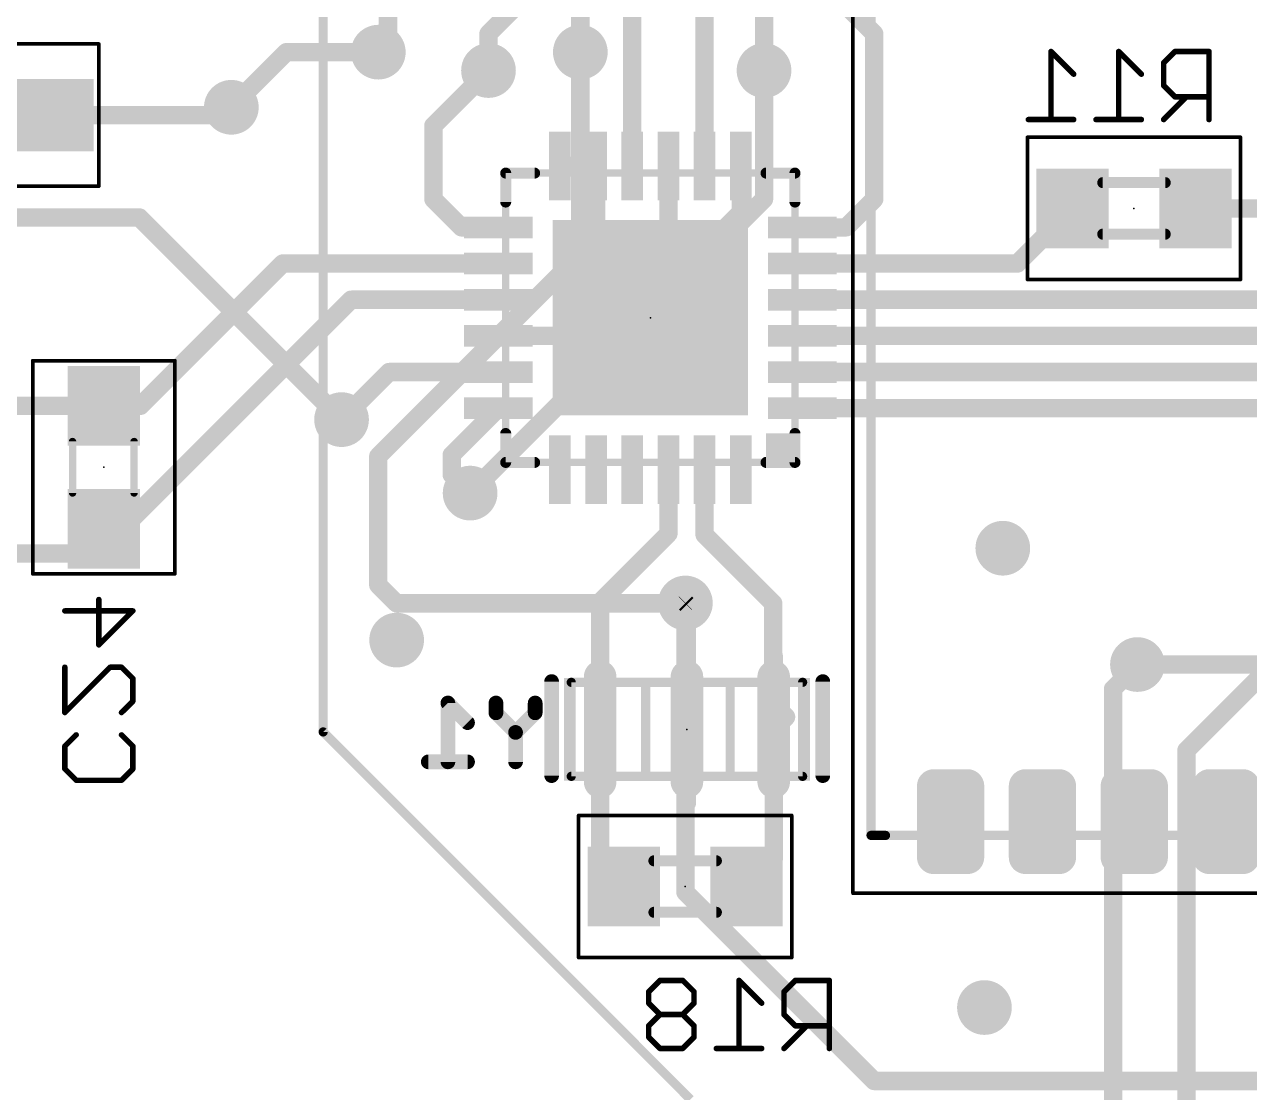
# Model space of a CAD drawing. Extents: x -0.1 to 70.5, y -0.1 to 57.
# Drawn here: x 25.59 to 42.53, y 15.34 to 30.1 of the extents above; entities that cross this region are included whole.
import ezdxf

# ---------------------------------------------------------------- set-up
doc = ezdxf.new("R2010")
doc.units = 0
for name, color, linetype in [('1', 14, 'CONTINUOUS'), ('16', 174, 'CONTINUOUS'), ('18', 94, 'CONTINUOUS'), ('21', 250, 'CONTINUOUS'), ('22', 250, 'CONTINUOUS'), ('24', 178, 'CONTINUOUS'), ('26', 250, 'CONTINUOUS'), ('39', 14, 'CONTINUOUS'), ('40', 174, 'CONTINUOUS'), ('42', 174, 'CONTINUOUS'), ('51', 250, 'CONTINUOUS'), ('52', 250, 'CONTINUOUS')]:
    doc.layers.add(name, color=color, linetype=linetype)

# ---------------------------------------------------------------- blocks, each defined once
blk = doc.blocks.new('RECT')
blk.add_solid([(-0.5, -0.5), (0.5, -0.5), (-0.5, 0.5), (0.5, 0.5)])
blk = doc.blocks.new('RECT232000X148800R50')
at = {"const_width": 0.2325}
blk.add_lwpolyline([(0.6088, -0.2325), (0.6088, 0.2325, 0.4142), (0.4925, 0.3488), (-0.4925, 0.3488, 0.4142), (-0.6088, 0.2325), (-0.6088, -0.2325, 0.4142), (-0.4925, -0.3488), (0.4925, -0.3488, 0.4142)], format="xyb", close=True, dxfattribs=at)
blk.add_solid([(-0.5179, -0.2579), (0.5179, -0.2579), (-0.5179, 0.2579), (0.5179, 0.2579)])
blk = doc.blocks.new('RECT72000X304800R100')
at = {"const_width": 0.225}
blk.add_lwpolyline([(0.1125, -0.7275), (0.1125, 0.7275, 0.4142), (0, 0.84), (0, 0.84, 0.4142), (-0.1125, 0.7275), (-0.1125, -0.7275, 0.4142), (0, -0.84), (0, -0.84, 0.4142)], format="xyb", close=True, dxfattribs=at)
blk.add_solid([(-0.0254, -0.7529), (0.0254, -0.7529), (-0.0254, 0.7529), (0.0254, 0.7529)])
blk = doc.blocks.new('ROUNDV')
at = {"const_width": 0.5}
blk.add_lwpolyline([(0, -0.25, 1), (0, 0.25, 1), (0, -0.25)], format="xyb", dxfattribs=at)

msp = doc.modelspace()

# ---------------------------------------------------------------- linework, layer by layer
at = {"layer": '1'}
for points, const_width in [([(29.718, 20.32), (29.718, 39.878)], 0.127), ([(32.004, 29.972), (33.782, 31.75)], 0.254), ([(32.004, 29.464), (32.004, 29.972)], 0.254), ([(28.448, 28.956), (29.21, 29.718)], 0.254), ([(29.21, 29.718), (30.48, 29.718)], 0.254), ([(33.274, 29.718), (33.274, 26.924)], 0.254), ([(35.814, 29.464), (35.814, 27.686)], 0.254), ([(35.814, 27.686), (31.75, 23.622)], 0.254), ([(24.384, 27.432), (27.178, 27.432)], 0.254), ([(27.178, 27.432), (29.972, 24.638)], 0.254), ([(33.274, 26.924), (30.48, 24.13)], 0.254), ([(30.48, 24.13), (30.48, 22.352)], 0.254), ([(30.48, 22.352), (30.734, 22.098)], 0.254), ([(30.734, 22.098), (34.7218, 22.098)], 0.254), ([(34.7218, 22.098), (34.7267, 22.1029)], 0.254), ([(34.7267, 22.1029), (34.7267, 18.1053)], 0.254), ([(42.842, 21.252), (40.978, 21.252)], 0.254), ([(34.798, 15.24), (29.718, 20.32)], 0.127), ([(34.7267, 18.1053), (37.338, 15.494)], 0.254), ([(37.338, 15.494), (43.4535, 15.494)], 0.254)]:
    msp.add_lwpolyline(points, dxfattribs=dict(at, const_width=const_width))
for points, const_width in [([(32.0675, 29.972, 1), (31.9405, 29.972)], 0.127), ([(31.9591, 30.0169, 1), (32.0489, 29.9271)], 0.127), ([(29.21, 29.7815, 1), (29.21, 29.6545)], 0.127), ([(29.2549, 29.6731, 1), (29.1651, 29.7629)], 0.127), ([(30.48, 29.6545, 1), (30.48, 29.7815)], 0.127), ([(33.3375, 29.718, 1), (33.2105, 29.718)], 0.127), ([(31.9405, 29.464, 1), (32.0675, 29.464)], 0.127), ([(35.8775, 29.464, 1), (35.7505, 29.464)], 0.127), ([(28.4031, 29.0009, 1), (28.4929, 28.9111)], 0.127), ([(35.8589, 27.6411, 1), (35.7691, 27.7309)], 0.127), ([(35.7505, 27.686, 1), (35.8775, 27.686)], 0.127), ([(27.2229, 27.4769, 1), (27.1331, 27.3871)], 0.127), ([(27.178, 27.3685, 1), (27.178, 27.4955)], 0.127), ([(33.2105, 26.924, 1), (33.3375, 26.924)], 0.127), ([(33.3189, 26.8791, 1), (33.2291, 26.9689)], 0.127), ([(29.9271, 24.5931, 1), (30.0169, 24.6829)], 0.127), ([(30.5435, 24.13, 1), (30.4165, 24.13)], 0.127), ([(30.4351, 24.1749, 1), (30.5249, 24.0851)], 0.127), ([(31.7051, 23.6669, 1), (31.7949, 23.5771)], 0.127), ([(30.5249, 22.3969, 1), (30.4351, 22.3071)], 0.127), ([(30.4165, 22.352, 1), (30.5435, 22.352)], 0.127), ([(30.734, 22.1615, 1), (30.734, 22.0345)], 0.127), ([(30.6891, 22.0531, 1), (30.7789, 22.1429)], 0.127), ([(34.6769, 22.1429, 1), (34.7667, 22.0531)], 0.127), ([(34.7902, 22.1029, 1), (34.6632, 22.1029)], 0.127), ([(34.7716, 22.058, 1), (34.6818, 22.1478)], 0.127), ([(34.7218, 22.0345, 1), (34.7218, 22.1615)], 0.127), ([(40.978, 21.3155, 1), (40.978, 21.1885)], 0.127), ([(29.7405, 20.3425, 1), (29.6955, 20.2975)], 0.0635), ([(29.6863, 20.32, 1), (29.7497, 20.32)], 0.0635), ([(34.7716, 18.1502, 1), (34.6818, 18.0604)], 0.127), ([(34.6632, 18.1053, 1), (34.7902, 18.1053)], 0.127), ([(37.338, 15.5575, 1), (37.338, 15.4305)], 0.127), ([(37.2931, 15.4491, 1), (37.3829, 15.5389)], 0.127)]:
    msp.add_lwpolyline(points, format="xyb", dxfattribs=dict(at, const_width=const_width))
at = {"layer": '16'}
for points, const_width in [([(34.992, 28.146), (34.992, 43.494)], 0.254), ([(29.718, 20.32), (29.718, 39.878)], 0.127), ([(35.814, 39.624), (35.814, 29.464)], 0.254), ([(33.992, 28.146), (33.992, 38.3708)], 0.254), ([(33.274, 29.718), (33.274, 31.75)], 0.254), ([(30.6142, 29.8522), (30.6142, 31.7136)], 0.254), ([(37.338, 29.972), (36.576, 30.734)], 0.254), ([(37.338, 27.686), (37.338, 29.972)], 0.254), ([(30.48, 29.718), (30.6142, 29.8522)], 0.254), ([(33.274, 29.718), (33.274, 28.146)], 0.254), ([(33.274, 28.364), (33.274, 29.718)], 0.254), ([(31.242, 28.702), (32.004, 29.464)], 0.254), ([(25.992, 28.848), (28.34, 28.848)], 0.254), ([(28.34, 28.848), (28.448, 28.956)], 0.254), ([(31.242, 27.686), (31.242, 28.702)], 0.254), ([(33.492, 28.146), (33.274, 28.364)], 0.254), ([(32.992, 28.146), (33.274, 28.146)], 0.254), ([(33.274, 28.146), (33.492, 28.146)], 0.254), ([(33.492, 28.146), (33.492, 26.634)], 0.254), ([(34.492, 28.146), (34.492, 26.872)], 0.254), ([(35.492, 28.146), (35.492, 27.502)], 0.254), ([(31.632, 27.296), (31.242, 27.686)], 0.254), ([(36.948, 27.296), (37.338, 27.686)], 0.254), ([(35.492, 27.502), (34.036, 26.046)], 0.254), ([(39.318, 26.796), (40.08, 27.558)], 0.254), ([(41.78, 27.558), (43.5169, 27.558)], 0.254), ([(32.142, 27.296), (31.632, 27.296)], 0.254), ([(36.342, 27.296), (36.948, 27.296)], 0.254), ([(34.492, 26.872), (34.07, 26.45)], 0.254), ([(29.159, 26.796), (27.1924, 24.8294)], 0.254), ([(29.159, 26.796), (32.142, 26.796)], 0.254), ([(36.342, 26.796), (39.318, 26.796)], 0.254), ([(33.492, 26.634), (33.274, 26.416)], 0.254), ([(33.274, 26.416), (33.644, 26.046)], 0.254), ([(34.07, 26.45), (34.07, 25.874)], 0.254), ([(30.106, 26.296), (26.9394, 23.1294)], 0.254), ([(30.106, 26.296), (32.142, 26.296)], 0.254), ([(36.342, 26.296), (46.602, 26.296)], 0.254), ([(33.644, 26.046), (34.036, 26.046)], 0.254), ([(34.036, 26.046), (34.242, 26.046)], 0.254), ([(34.242, 26.046), (34.07, 25.874)], 0.254), ([(33.992, 25.796), (32.142, 25.796)], 0.254), ([(34.07, 25.874), (33.992, 25.796)], 0.254), ([(45.832, 25.796), (36.342, 25.796)], 0.254), ([(30.63, 25.296), (29.972, 24.638)], 0.254), ([(32.142, 25.296), (30.63, 25.296)], 0.254), ([(36.342, 25.296), (45.062, 25.296)], 0.254), ([(26.6844, 24.8294), (24.5352, 24.8294)], 0.254), ([(26.6844, 24.8294), (27.1924, 24.8294)], 0.254), ([(32.142, 24.796), (31.496, 24.15)], 0.254), ([(36.342, 24.796), (44.292, 24.796)], 0.254), ([(31.496, 24.15), (31.496, 23.876)], 0.254), ([(34.492, 23.946), (34.492, 23.062)], 0.254), ([(34.992, 23.946), (34.992, 23.047)], 0.254), ([(31.496, 23.876), (31.75, 23.622)], 0.254), ([(26.6844, 23.1294), (26.3418, 22.7868)], 0.254), ([(26.9394, 23.1294), (26.6844, 23.1294)], 0.254), ([(34.492, 23.062), (33.548, 22.118)], 0.254), ([(34.992, 23.047), (35.941, 22.098)], 0.254), ([(26.3418, 22.7868), (24.5336, 22.7868)], 0.254), ([(33.548, 22.118), (33.548, 20.356)], 0.254), ([(34.748, 22.0816), (34.7267, 22.1029)], 0.254), ([(34.748, 20.356), (34.748, 22.0816)], 0.254), ([(35.941, 22.098), (35.941, 20.7046)], 0.254), ([(43.18, 21.59), (41.656, 20.066)], 0.254), ([(33.548, 20.356), (33.548, 21.372)], 0.254), ([(34.748, 20.356), (34.748, 21.372)], 0.254), ([(35.948, 20.356), (35.948, 21.372)], 0.254), ([(40.978, 21.252), (40.64, 20.914)], 0.254), ([(40.64, 20.914), (40.64, 6.096)], 0.254), ([(35.941, 20.7046), (36.1188, 20.5268)], 0.254), ([(36.1188, 20.5268), (35.948, 20.356)], 0.254), ([(34.798, 15.24), (29.718, 20.32)], 0.127), ([(33.548, 20.356), (33.548, 19.34)], 0.254), ([(33.548, 20.356), (33.548, 18.5078)], 0.254), ([(34.748, 20.356), (34.748, 19.34)], 0.254), ([(35.948, 19.34), (35.948, 20.356)], 0.254), ([(35.948, 20.356), (35.948, 18.557)], 0.254), ([(41.656, 20.066), (41.656, 8.89)], 0.254), ([(33.548, 18.5078), (33.8734, 18.1824)], 0.254), ([(35.948, 18.557), (35.5734, 18.1824)], 0.254)]:
    msp.add_lwpolyline(points, dxfattribs=dict(at, const_width=const_width))
for points, const_width in [([(37.4015, 29.972, 1), (37.2745, 29.972)], 0.127), ([(37.2931, 29.9271, 1), (37.3829, 30.0169)], 0.127), ([(30.4351, 29.7629, 1), (30.5249, 29.6731)], 0.127), ([(30.5507, 29.8522, 1), (30.6777, 29.8522)], 0.127), ([(30.6591, 29.8073, 1), (30.5693, 29.8971)], 0.127), ([(33.3375, 29.718, 1), (33.2105, 29.718)], 0.127), ([(33.3375, 29.718, 1), (33.2105, 29.718)], 0.127), ([(33.2105, 29.718, 1), (33.3375, 29.718)], 0.127), ([(32.0489, 29.4191, 1), (31.9591, 29.5089)], 0.127), ([(35.7505, 29.464, 1), (35.8775, 29.464)], 0.127), ([(25.992, 28.9115, 1), (25.992, 28.7845)], 0.127), ([(28.34, 28.7845, 1), (28.34, 28.9115)], 0.127), ([(28.4929, 28.9111, 1), (28.4031, 29.0009)], 0.127), ([(28.2951, 28.8929, 1), (28.3849, 28.8031)], 0.127), ([(31.3055, 28.702, 1), (31.1785, 28.702)], 0.127), ([(31.1971, 28.7469, 1), (31.2869, 28.6571)], 0.127), ([(33.3189, 28.4089, 1), (33.2291, 28.3191)], 0.127), ([(33.2105, 28.364, 1), (33.3375, 28.364)], 0.127), ([(32.992, 28.2095, 1), (32.992, 28.0825)], 0.127), ([(33.274, 28.2095, 1), (33.274, 28.0825)], 0.127), ([(33.2105, 28.146, 1), (33.3375, 28.146)], 0.127), ([(33.274, 28.0825, 1), (33.274, 28.2095)], 0.127), ([(33.5555, 28.146, 1), (33.4285, 28.146)], 0.127), ([(33.4471, 28.1011, 1), (33.5369, 28.1909)], 0.127), ([(33.492, 28.0825, 1), (33.492, 28.2095)], 0.127), ([(33.9285, 28.146, 1), (34.0555, 28.146)], 0.127), ([(34.5555, 28.146, 1), (34.4285, 28.146)], 0.127), ([(34.9285, 28.146, 1), (35.0555, 28.146)], 0.127), ([(35.5555, 28.146, 1), (35.4285, 28.146)], 0.127), ([(31.2869, 27.7309, 1), (31.1971, 27.6411)], 0.127), ([(37.3829, 27.6411, 1), (37.2931, 27.7309)], 0.127), ([(31.1785, 27.686, 1), (31.3055, 27.686)], 0.127), ([(35.5369, 27.4571, 1), (35.4471, 27.5469)], 0.127), ([(37.2745, 27.686, 1), (37.4015, 27.686)], 0.127), ([(40.1249, 27.5131, 1), (40.0351, 27.6029)], 0.127), ([(41.78, 27.6215, 1), (41.78, 27.4945)], 0.127), ([(35.4285, 27.502, 1), (35.5555, 27.502)], 0.127), ([(31.632, 27.3595, 1), (31.632, 27.2325)], 0.127), ([(31.5871, 27.2511, 1), (31.6769, 27.3409)], 0.127), ([(32.142, 27.2325, 1), (32.142, 27.3595)], 0.127), ([(36.342, 27.3595, 1), (36.342, 27.2325)], 0.127), ([(36.9031, 27.3409, 1), (36.9929, 27.2511)], 0.127), ([(36.948, 27.2325, 1), (36.948, 27.3595)], 0.127), ([(34.4285, 26.872, 1), (34.5555, 26.872)], 0.127), ([(34.5369, 26.8271, 1), (34.4471, 26.9169)], 0.127), ([(29.159, 26.8595, 1), (29.159, 26.7325)], 0.127), ([(29.2039, 26.7511, 1), (29.1141, 26.8409)], 0.127), ([(32.142, 26.7325, 1), (32.142, 26.8595)], 0.127), ([(36.342, 26.8595, 1), (36.342, 26.7325)], 0.127), ([(39.2731, 26.8409, 1), (39.3629, 26.7511)], 0.127), ([(39.318, 26.7325, 1), (39.318, 26.8595)], 0.127), ([(33.4285, 26.634, 1), (33.5555, 26.634)], 0.127), ([(33.5369, 26.5891, 1), (33.4471, 26.6789)], 0.127), ([(33.3189, 26.4609, 1), (33.2291, 26.3711)], 0.127), ([(33.2291, 26.4609, 1), (33.3189, 26.3711)], 0.127), ([(34.1335, 26.45, 1), (34.0065, 26.45)], 0.127), ([(34.0251, 26.4949, 1), (34.1149, 26.4051)], 0.127), ([(30.106, 26.3595, 1), (30.106, 26.2325)], 0.127), ([(30.1509, 26.2511, 1), (30.0611, 26.3409)], 0.127), ([(32.142, 26.2325, 1), (32.142, 26.3595)], 0.127), ([(36.342, 26.3595, 1), (36.342, 26.2325)], 0.127), ([(33.644, 26.1095, 1), (33.644, 25.9825)], 0.127), ([(33.5991, 26.0011, 1), (33.6889, 26.0909)], 0.127), ([(34.036, 26.1095, 1), (34.036, 25.9825)], 0.127), ([(33.9911, 26.0909, 1), (34.0809, 26.0011)], 0.127), ([(34.036, 25.9825, 1), (34.036, 26.1095)], 0.127), ([(34.2869, 26.0011, 1), (34.1971, 26.0909)], 0.127), ([(34.242, 25.9825, 1), (34.242, 26.1095)], 0.127), ([(32.142, 25.8595, 1), (32.142, 25.7325)], 0.127), ([(33.992, 25.7325, 1), (33.992, 25.8595)], 0.127), ([(34.0251, 25.9189, 1), (34.1149, 25.8291)], 0.127), ([(34.0065, 25.874, 1), (34.1335, 25.874)], 0.127), ([(34.1149, 25.8291, 1), (34.0251, 25.9189)], 0.127), ([(36.342, 25.8595, 1), (36.342, 25.7325)], 0.127), ([(33.9471, 25.8409, 1), (34.0369, 25.7511)], 0.127), ([(30.63, 25.3595, 1), (30.63, 25.2325)], 0.127), ([(30.6749, 25.2511, 1), (30.5851, 25.3409)], 0.127), ([(32.142, 25.2325, 1), (32.142, 25.3595)], 0.127), ([(36.342, 25.3595, 1), (36.342, 25.2325)], 0.127), ([(26.6844, 24.8929, 1), (26.6844, 24.7659)], 0.127), ([(26.6844, 24.7659, 1), (26.6844, 24.8929)], 0.127), ([(27.1475, 24.8743, 1), (27.2373, 24.7845)], 0.127), ([(27.1924, 24.7659, 1), (27.1924, 24.8929)], 0.127), ([(32.1869, 24.7511, 1), (32.0971, 24.8409)], 0.127), ([(36.342, 24.8595, 1), (36.342, 24.7325)], 0.127), ([(29.9271, 24.6829, 1), (30.0169, 24.5931)], 0.127), ([(31.5595, 24.15, 1), (31.4325, 24.15)], 0.127), ([(31.4511, 24.1949, 1), (31.5409, 24.1051)], 0.127), ([(34.5555, 23.946, 1), (34.4285, 23.946)], 0.127), ([(35.0555, 23.946, 1), (34.9285, 23.946)], 0.127), ([(31.5409, 23.9209, 1), (31.4511, 23.8311)], 0.127), ([(31.4325, 23.876, 1), (31.5595, 23.876)], 0.127), ([(31.7051, 23.5771, 1), (31.7949, 23.6669)], 0.127), ([(26.6844, 23.1929, 1), (26.6844, 23.0659)], 0.127), ([(26.7293, 23.0845, 1), (26.6395, 23.1743)], 0.127), ([(26.8945, 23.1743, 1), (26.9843, 23.0845)], 0.127), ([(26.9394, 23.0659, 1), (26.9394, 23.1929)], 0.127), ([(34.4285, 23.062, 1), (34.5555, 23.062)], 0.127), ([(34.5369, 23.0171, 1), (34.4471, 23.1069)], 0.127), ([(35.0369, 23.0919, 1), (34.9471, 23.0021)], 0.127), ([(34.9285, 23.047, 1), (35.0555, 23.047)], 0.127), ([(26.2969, 22.8317, 1), (26.3867, 22.7419)], 0.127), ([(26.3418, 22.7233, 1), (26.3418, 22.8503)], 0.127), ([(33.6115, 22.118, 1), (33.4845, 22.118)], 0.127), ([(33.5031, 22.1629, 1), (33.5929, 22.0731)], 0.127), ([(34.7716, 22.1478, 1), (34.6818, 22.058)], 0.127), ([(34.8115, 22.0816, 1), (34.6845, 22.0816)], 0.127), ([(36.0045, 22.098, 1), (35.8775, 22.098)], 0.127), ([(35.8961, 22.0531, 1), (35.9859, 22.1429)], 0.127), ([(34.7031, 22.0367, 1), (34.7929, 22.1265)], 0.127), ([(33.6115, 21.372, 1), (33.4845, 21.372)], 0.127), ([(34.8115, 21.372, 1), (34.6845, 21.372)], 0.127), ([(36.0115, 21.372, 1), (35.8845, 21.372)], 0.127), ([(41.0229, 21.2071, 1), (40.9331, 21.2969)], 0.127), ([(40.7035, 20.914, 1), (40.5765, 20.914)], 0.127), ([(40.5951, 20.9589, 1), (40.6849, 20.8691)], 0.127), ([(35.9859, 20.7495, 1), (35.8961, 20.6597)], 0.127), ([(35.8775, 20.7046, 1), (36.0045, 20.7046)], 0.127), ([(36.1637, 20.4819, 1), (36.0739, 20.5717)], 0.127), ([(36.0739, 20.4819, 1), (36.1637, 20.5717)], 0.127), ([(29.7405, 20.3425, 1), (29.6955, 20.2975)], 0.0635), ([(29.6863, 20.32, 1), (29.7497, 20.32)], 0.0635), ([(33.6115, 20.356, 1), (33.4845, 20.356)], 0.127), ([(33.6115, 20.356, 1), (33.4845, 20.356)], 0.127), ([(33.4845, 20.356, 1), (33.6115, 20.356)], 0.127), ([(33.4845, 20.356, 1), (33.6115, 20.356)], 0.127), ([(34.8115, 20.356, 1), (34.6845, 20.356)], 0.127), ([(34.6845, 20.356, 1), (34.8115, 20.356)], 0.127), ([(34.6845, 20.356, 1), (34.8115, 20.356)], 0.127), ([(36.0115, 20.356, 1), (35.8845, 20.356)], 0.127), ([(36.0115, 20.356, 1), (35.8845, 20.356)], 0.127), ([(35.9031, 20.4009, 1), (35.9929, 20.3111)], 0.127), ([(35.8845, 20.356, 1), (36.0115, 20.356)], 0.127), ([(41.7195, 20.066, 1), (41.5925, 20.066)], 0.127), ([(41.6111, 20.1109, 1), (41.7009, 20.0211)], 0.127), ([(33.4845, 19.34, 1), (33.6115, 19.34)], 0.127), ([(34.6845, 19.34, 1), (34.8115, 19.34)], 0.127), ([(35.8845, 19.34, 1), (36.0115, 19.34)], 0.127), ([(33.5929, 18.5527, 1), (33.5031, 18.4629)], 0.127), ([(35.9929, 18.5121, 1), (35.9031, 18.6019)], 0.127), ([(33.4845, 18.5078, 1), (33.6115, 18.5078)], 0.127), ([(35.8845, 18.557, 1), (36.0115, 18.557)], 0.127), ([(33.8285, 18.1375, 1), (33.9183, 18.2273)], 0.127), ([(35.5285, 18.2273, 1), (35.6183, 18.1375)], 0.127)]:
    msp.add_lwpolyline(points, format="xyb", dxfattribs=dict(at, const_width=const_width))
at = {"layer": '21', "const_width": 0.127}
for points in [[(37.294, 36.89), (37.294, 18.89)], [(37.294, 18.89), (37.494, 18.89)]]:
    msp.add_lwpolyline(points, dxfattribs=at)
at = {"layer": '21', "const_width": 0.0635}
for points in [[(37.294, 18.9217, 1), (37.294, 18.8583)], [(37.2623, 18.89, 1), (37.3258, 18.89)], [(37.494, 18.8583, 1), (37.494, 18.9217)]]:
    msp.add_lwpolyline(points, format="xyb", dxfattribs=at)
at = {"layer": '22'}
for points, const_width in [([(32.242, 27.646), (32.242, 28.046)], 0.1524), ([(32.242, 28.046), (32.642, 28.046)], 0.1524), ([(36.242, 28.046), (35.842, 28.046)], 0.1524), ([(36.242, 27.646), (36.242, 28.046)], 0.1524), ([(32.242, 24.046), (32.242, 24.446)], 0.1524), ([(36.242, 24.046), (36.242, 24.446)], 0.1524), ([(32.642, 24.046), (32.242, 24.046)], 0.1524), ([(35.842, 24.046), (36.242, 24.046)], 0.1524), ([(32.8769, 21.0162), (32.8769, 19.7162)], 0.2032), ([(36.6267, 19.7162), (36.6267, 21.0162)], 0.2032)]:
    msp.add_lwpolyline(points, dxfattribs=dict(at, const_width=const_width))
for points, const_width in [([(32.2801, 28.046, 1), (32.2039, 28.046)], 0.0762), ([(32.242, 28.0841, 1), (32.242, 28.0079)], 0.0762), ([(32.642, 28.0079, 1), (32.642, 28.0841)], 0.0762), ([(35.842, 28.0841, 1), (35.842, 28.0079)], 0.0762), ([(36.2801, 28.046, 1), (36.2039, 28.046)], 0.0762), ([(36.242, 28.0079, 1), (36.242, 28.0841)], 0.0762), ([(32.2039, 27.646, 1), (32.2801, 27.646)], 0.0762), ([(36.2039, 27.646, 1), (36.2801, 27.646)], 0.0762), ([(32.2801, 24.446, 1), (32.2039, 24.446)], 0.0762), ([(36.2801, 24.446, 1), (36.2039, 24.446)], 0.0762), ([(32.242, 24.0841, 1), (32.242, 24.0079)], 0.0762), ([(32.2039, 24.046, 1), (32.2801, 24.046)], 0.0762), ([(32.642, 24.0079, 1), (32.642, 24.0841)], 0.0762), ([(35.842, 24.0841, 1), (35.842, 24.0079)], 0.0762), ([(36.2039, 24.046, 1), (36.2801, 24.046)], 0.0762), ([(36.242, 24.0079, 1), (36.242, 24.0841)], 0.0762), ([(32.9277, 21.0162, 1), (32.8261, 21.0162)], 0.1016), ([(36.6775, 21.0162, 1), (36.5759, 21.0162)], 0.1016), ([(32.8261, 19.7162, 1), (32.9277, 19.7162)], 0.1016), ([(36.5759, 19.7162, 1), (36.6775, 19.7162)], 0.1016)]:
    msp.add_lwpolyline(points, format="xyb", dxfattribs=dict(at, const_width=const_width))
at = {"layer": '24'}
for p in [(40.93, 27.558), (34.242, 26.046), (26.6844, 23.9794), (34.748, 20.356), (34.7234, 18.1824)]:
    msp.add_point(p, dxfattribs=at)
at = {"layer": '26'}
for points, const_width in [([(40.0965, 29.4136), (39.7829, 29.7271)], 0.0762), ([(39.7829, 29.7271), (39.7829, 28.7865)], 0.0762), ([(41.032, 29.4136), (40.7184, 29.7271)], 0.0762), ([(40.7184, 29.7271), (40.7184, 28.7865)], 0.0762), ([(41.4972, 29.7271), (41.3404, 29.5703)], 0.0762), ([(41.9675, 29.7271), (41.4972, 29.7271)], 0.0762), ([(41.9675, 28.7865), (41.9675, 29.7271)], 0.0762), ([(41.3404, 29.5703), (41.3404, 29.2568)], 0.0762), ([(41.3404, 29.2568), (41.4972, 29.1)], 0.0762), ([(41.654, 29.1), (41.3404, 28.7865)], 0.0762), ([(41.4972, 29.1), (41.9675, 29.1)], 0.0762), ([(40.0965, 28.7865), (39.4694, 28.7865)], 0.0762), ([(41.032, 28.7865), (40.4049, 28.7865)], 0.0762), ([(26.1455, 21.9933), (27.0861, 21.9933)], 0.0762), ([(26.6158, 21.523), (26.6158, 22.1501)], 0.0762), ([(27.0861, 21.9933), (26.6158, 21.523)], 0.0762), ([(26.1455, 21.2145), (26.1455, 20.5875)], 0.0762), ([(26.1455, 20.5875), (26.7726, 21.2145)], 0.0762), ([(26.7726, 21.2145), (26.9293, 21.2145)], 0.0762), ([(26.9293, 21.2145), (27.0861, 21.0578)], 0.0762), ([(27.0861, 21.0578), (27.0861, 20.7442)], 0.0762), ([(27.0861, 20.7442), (26.9293, 20.5875)], 0.0762), ([(31.714, 20.4489), (31.4428, 20.7201)], 0.2032), ([(31.4428, 20.7201), (31.4428, 19.9066)], 0.2032), ([(32.1072, 20.5845), (32.1072, 20.7201)], 0.2032), ([(32.3784, 20.3133), (32.1072, 20.5845)], 0.2032), ([(32.6495, 20.5845), (32.3784, 20.3133)], 0.2032), ([(32.6495, 20.7201), (32.6495, 20.5845)], 0.2032), ([(32.3784, 20.3133), (32.3784, 19.9066)], 0.2032), ([(26.1455, 20.1222), (26.3023, 20.279)], 0.0762), ([(26.1455, 19.8087), (26.1455, 20.1222)], 0.0762), ([(26.9293, 20.279), (27.0861, 20.1222)], 0.0762), ([(27.0861, 20.1222), (27.0861, 19.8087)], 0.0762), ([(31.714, 19.9066), (31.1717, 19.9066)], 0.2032), ([(26.3023, 19.6519), (26.1455, 19.8087)], 0.0762), ([(27.0861, 19.8087), (26.9293, 19.6519)], 0.0762), ([(26.9293, 19.6519), (26.3023, 19.6519)], 0.0762), ([(34.3759, 16.8843), (34.2191, 16.7275)], 0.0762), ([(34.6895, 16.8843), (34.3759, 16.8843)], 0.0762), ([(34.8462, 16.7275), (34.6895, 16.8843)], 0.0762), ([(35.7817, 16.5708), (35.4682, 16.8843)], 0.0762), ([(35.4682, 16.8843), (35.4682, 15.9437)], 0.0762), ([(36.247, 16.8843), (36.0902, 16.7275)], 0.0762), ([(36.7173, 16.8843), (36.247, 16.8843)], 0.0762), ([(36.7173, 15.9437), (36.7173, 16.8843)], 0.0762), ([(34.2191, 16.7275), (34.2191, 16.5708)], 0.0762), ([(34.2191, 16.5708), (34.3759, 16.414)], 0.0762), ([(34.6895, 16.414), (34.8462, 16.5708)], 0.0762), ([(34.8462, 16.5708), (34.8462, 16.7275)], 0.0762), ([(36.0902, 16.7275), (36.0902, 16.414)], 0.0762), ([(34.3759, 16.414), (34.2191, 16.2572)], 0.0762), ([(34.6895, 16.414), (34.3759, 16.414)], 0.0762), ([(34.8462, 16.2572), (34.6895, 16.414)], 0.0762), ([(36.0902, 16.414), (36.247, 16.2572)], 0.0762), ([(34.2191, 16.2572), (34.2191, 16.1005)], 0.0762), ([(34.8462, 16.1005), (34.8462, 16.2572)], 0.0762), ([(36.4037, 16.2572), (36.0902, 15.9437)], 0.0762), ([(36.247, 16.2572), (36.7173, 16.2572)], 0.0762), ([(34.2191, 16.1005), (34.3759, 15.9437)], 0.0762), ([(34.6895, 15.9437), (34.8462, 16.1005)], 0.0762), ([(34.3759, 15.9437), (34.6895, 15.9437)], 0.0762), ([(35.7817, 15.9437), (35.1547, 15.9437)], 0.0762)]:
    msp.add_lwpolyline(points, dxfattribs=dict(at, const_width=const_width))
for points, const_width in [([(39.7964, 29.7406, 1), (39.7695, 29.7136)], 0.0381), ([(39.802, 29.7271, 1), (39.7639, 29.7271)], 0.0381), ([(40.7319, 29.7406, 1), (40.705, 29.7136)], 0.0381), ([(40.7375, 29.7271, 1), (40.6994, 29.7271)], 0.0381), ([(41.4972, 29.7462, 1), (41.4972, 29.7081)], 0.0381), ([(41.5107, 29.7136, 1), (41.4837, 29.7406)], 0.0381), ([(41.9866, 29.7271, 1), (41.9485, 29.7271)], 0.0381), ([(41.9675, 29.7081, 1), (41.9675, 29.7462)], 0.0381), ([(41.3595, 29.5703, 1), (41.3214, 29.5703)], 0.0381), ([(41.327, 29.5838, 1), (41.3539, 29.5569)], 0.0381), ([(40.083, 29.4001, 1), (40.1099, 29.427)], 0.0381), ([(41.0185, 29.4001, 1), (41.0455, 29.427)], 0.0381), ([(41.3539, 29.2703, 1), (41.327, 29.2433)], 0.0381), ([(41.3214, 29.2568, 1), (41.3595, 29.2568)], 0.0381), ([(41.4972, 29.1191, 1), (41.4972, 29.081)], 0.0381), ([(41.6674, 29.0866, 1), (41.6405, 29.1135)], 0.0381), ([(41.9675, 29.081, 1), (41.9675, 29.1191)], 0.0381), ([(41.4837, 29.0866, 1), (41.5107, 29.1135)], 0.0381), ([(39.4694, 28.8056, 1), (39.4694, 28.7675)], 0.0381), ([(39.7639, 28.7865, 1), (39.802, 28.7865)], 0.0381), ([(40.0965, 28.7675, 1), (40.0965, 28.8056)], 0.0381), ([(40.4049, 28.8056, 1), (40.4049, 28.7675)], 0.0381), ([(40.6994, 28.7865, 1), (40.7375, 28.7865)], 0.0381), ([(41.032, 28.7675, 1), (41.032, 28.8056)], 0.0381), ([(41.327, 28.8, 1), (41.3539, 28.773)], 0.0381), ([(41.9485, 28.7865, 1), (41.9866, 28.7865)], 0.0381), ([(26.1455, 22.0123, 1), (26.1455, 21.9742)], 0.0381), ([(26.6349, 22.1501, 1), (26.5968, 22.1501)], 0.0381), ([(27.0996, 21.9798, 1), (27.0726, 22.0068)], 0.0381), ([(27.0861, 21.9742, 1), (27.0861, 22.0123)], 0.0381), ([(26.6023, 21.5365, 1), (26.6293, 21.5095)], 0.0381), ([(26.5968, 21.523, 1), (26.6349, 21.523)], 0.0381), ([(26.1646, 21.2145, 1), (26.1265, 21.2145)], 0.0381), ([(26.7726, 21.2336, 1), (26.7726, 21.1955)], 0.0381), ([(26.786, 21.2011, 1), (26.7591, 21.228)], 0.0381), ([(26.9428, 21.228, 1), (26.9159, 21.2011)], 0.0381), ([(26.9293, 21.1955, 1), (26.9293, 21.2336)], 0.0381), ([(27.1052, 21.0578, 1), (27.0671, 21.0578)], 0.0381), ([(27.0726, 21.0443, 1), (27.0996, 21.0712)], 0.0381), ([(27.0671, 20.7442, 1), (27.1052, 20.7442)], 0.0381), ([(27.0996, 20.7308, 1), (27.0726, 20.7577)], 0.0381), ([(31.4788, 20.756, 1), (31.4069, 20.6842)], 0.1016), ([(31.4936, 20.7201, 1), (31.392, 20.7201)], 0.1016), ([(32.158, 20.7201, 1), (32.0564, 20.7201)], 0.1016), ([(32.1431, 20.6204, 1), (32.0713, 20.5486)], 0.1016), ([(32.7003, 20.7201, 1), (32.5987, 20.7201)], 0.1016), ([(32.6854, 20.5486, 1), (32.6136, 20.6204)], 0.1016), ([(26.132, 20.6009, 1), (26.159, 20.574)], 0.0381), ([(26.1265, 20.5875, 1), (26.1646, 20.5875)], 0.0381), ([(26.9159, 20.6009, 1), (26.9428, 20.574)], 0.0381), ([(31.6781, 20.413, 1), (31.7499, 20.4848)], 0.1016), ([(32.0564, 20.5845, 1), (32.158, 20.5845)], 0.1016), ([(32.5987, 20.5845, 1), (32.7003, 20.5845)], 0.1016), ([(32.3424, 20.3493, 1), (32.4143, 20.2774)], 0.1016), ([(32.4292, 20.3133, 1), (32.3276, 20.3133)], 0.1016), ([(32.3424, 20.2774, 1), (32.4143, 20.3493)], 0.1016), ([(26.1646, 20.1222, 1), (26.1265, 20.1222)], 0.0381), ([(26.3157, 20.2655, 1), (26.2888, 20.2925)], 0.0381), ([(26.9428, 20.2925, 1), (26.9159, 20.2655)], 0.0381), ([(27.1052, 20.1222, 1), (27.0671, 20.1222)], 0.0381), ([(26.132, 20.1357, 1), (26.159, 20.1088)], 0.0381), ([(27.0726, 20.1088, 1), (27.0996, 20.1357)], 0.0381), ([(31.1717, 19.9574, 1), (31.1717, 19.8558)], 0.1016), ([(31.714, 19.8558, 1), (31.714, 19.9574)], 0.1016), ([(26.159, 19.8222, 1), (26.132, 19.7952)], 0.0381), ([(26.1265, 19.8087, 1), (26.1646, 19.8087)], 0.0381), ([(27.0671, 19.8087, 1), (27.1052, 19.8087)], 0.0381), ([(27.0996, 19.7952, 1), (27.0726, 19.8222)], 0.0381), ([(31.392, 19.9066, 1), (31.4936, 19.9066)], 0.1016), ([(32.3276, 19.9066, 1), (32.4292, 19.9066)], 0.1016), ([(26.3023, 19.671, 1), (26.3023, 19.6329)], 0.0381), ([(26.2888, 19.6385, 1), (26.3157, 19.6654)], 0.0381), ([(26.9159, 19.6654, 1), (26.9428, 19.6385)], 0.0381), ([(26.9293, 19.6329, 1), (26.9293, 19.671)], 0.0381), ([(34.3759, 16.9034, 1), (34.3759, 16.8653)], 0.0381), ([(34.3894, 16.8708, 1), (34.3624, 16.8978)], 0.0381), ([(34.7029, 16.8978, 1), (34.676, 16.8708)], 0.0381), ([(34.6895, 16.8653, 1), (34.6895, 16.9034)], 0.0381), ([(35.4817, 16.8978, 1), (35.4547, 16.8708)], 0.0381), ([(35.4873, 16.8843, 1), (35.4492, 16.8843)], 0.0381), ([(36.247, 16.9034, 1), (36.247, 16.8653)], 0.0381), ([(36.2604, 16.8708, 1), (36.2335, 16.8978)], 0.0381), ([(36.7363, 16.8843, 1), (36.6982, 16.8843)], 0.0381), ([(36.7173, 16.8653, 1), (36.7173, 16.9034)], 0.0381), ([(34.2382, 16.7275, 1), (34.2001, 16.7275)], 0.0381), ([(34.2057, 16.741, 1), (34.2326, 16.7141)], 0.0381), ([(34.2326, 16.5842, 1), (34.2057, 16.5573)], 0.0381), ([(34.8653, 16.7275, 1), (34.8272, 16.7275)], 0.0381), ([(34.8327, 16.7141, 1), (34.8597, 16.741)], 0.0381), ([(34.8597, 16.5573, 1), (34.8327, 16.5842)], 0.0381), ([(35.7683, 16.5573, 1), (35.7952, 16.5842)], 0.0381), ([(36.1092, 16.7275, 1), (36.0711, 16.7275)], 0.0381), ([(36.0767, 16.741, 1), (36.1037, 16.7141)], 0.0381), ([(34.2001, 16.5708, 1), (34.2382, 16.5708)], 0.0381), ([(34.3759, 16.4331, 1), (34.3759, 16.395)], 0.0381), ([(34.3894, 16.4005, 1), (34.3624, 16.4275)], 0.0381), ([(34.3624, 16.4005, 1), (34.3894, 16.4275)], 0.0381), ([(34.7029, 16.4275, 1), (34.676, 16.4005)], 0.0381), ([(34.676, 16.4275, 1), (34.7029, 16.4005)], 0.0381), ([(34.6895, 16.395, 1), (34.6895, 16.4331)], 0.0381), ([(34.8272, 16.5708, 1), (34.8653, 16.5708)], 0.0381), ([(36.1037, 16.4275, 1), (36.0767, 16.4005)], 0.0381), ([(36.0711, 16.414, 1), (36.1092, 16.414)], 0.0381), ([(34.2382, 16.2572, 1), (34.2001, 16.2572)], 0.0381), ([(34.2057, 16.2707, 1), (34.2326, 16.2438)], 0.0381), ([(34.8653, 16.2572, 1), (34.8272, 16.2572)], 0.0381), ([(34.8327, 16.2438, 1), (34.8597, 16.2707)], 0.0381), ([(36.247, 16.2763, 1), (36.247, 16.2382)], 0.0381), ([(36.2335, 16.2438, 1), (36.2604, 16.2707)], 0.0381), ([(36.4172, 16.2438, 1), (36.3903, 16.2707)], 0.0381), ([(36.7173, 16.2382, 1), (36.7173, 16.2763)], 0.0381), ([(34.2001, 16.1005, 1), (34.2382, 16.1005)], 0.0381), ([(34.2326, 16.1139, 1), (34.2057, 16.087)], 0.0381), ([(34.8272, 16.1005, 1), (34.8653, 16.1005)], 0.0381), ([(34.8597, 16.087, 1), (34.8327, 16.1139)], 0.0381), ([(34.3759, 15.9628, 1), (34.3759, 15.9247)], 0.0381), ([(34.3624, 15.9302, 1), (34.3894, 15.9572)], 0.0381), ([(34.676, 15.9572, 1), (34.7029, 15.9302)], 0.0381), ([(34.6895, 15.9247, 1), (34.6895, 15.9628)], 0.0381), ([(35.1547, 15.9628, 1), (35.1547, 15.9247)], 0.0381), ([(35.4492, 15.9437, 1), (35.4873, 15.9437)], 0.0381), ([(35.7817, 15.9247, 1), (35.7817, 15.9628)], 0.0381), ([(36.0767, 15.9572, 1), (36.1037, 15.9302)], 0.0381), ([(36.6982, 15.9437, 1), (36.7363, 15.9437)], 0.0381)]:
    msp.add_lwpolyline(points, format="xyb", dxfattribs=dict(at, const_width=const_width))
at = {"layer": '39', "const_width": 0.05}
for points in [[(37.044, 18.09), (37.044, 37.69)], [(68.944, 18.09), (37.044, 18.09)]]:
    msp.add_lwpolyline(points, dxfattribs=at)
at = {"layer": '39', "const_width": 0.025}
for points in [[(37.044, 18.1025, 1), (37.044, 18.0775)], [(37.0315, 18.09, 1), (37.0565, 18.09)]]:
    msp.add_lwpolyline(points, format="xyb", dxfattribs=at)
at = {"layer": '40', "const_width": 0.0508}
for points in [[(26.615, 29.831), (23.669, 29.831)], [(26.615, 27.865), (26.615, 29.831)], [(42.403, 28.541), (39.457, 28.541)], [(39.457, 28.541), (39.457, 26.575)], [(42.403, 26.575), (42.403, 28.541)], [(23.669, 27.865), (26.615, 27.865)], [(39.457, 26.575), (42.403, 26.575)], [(25.7014, 25.4524), (25.7014, 22.5064)], [(27.6674, 25.4524), (25.7014, 25.4524)], [(27.6674, 22.5064), (27.6674, 25.4524)], [(25.7014, 22.5064), (27.6674, 22.5064)], [(36.1964, 19.1654), (33.2504, 19.1654)], [(33.2504, 19.1654), (33.2504, 17.1994)], [(36.1964, 17.1994), (36.1964, 19.1654)], [(33.2504, 17.1994), (36.1964, 17.1994)]]:
    msp.add_lwpolyline(points, dxfattribs=at)
at = {"layer": '40', "const_width": 0.0254}
for points in [[(26.6277, 29.831, 1), (26.6023, 29.831)], [(26.615, 29.8183, 1), (26.615, 29.8437)], [(39.457, 28.5537, 1), (39.457, 28.5283)], [(39.4697, 28.541, 1), (39.4443, 28.541)], [(42.4157, 28.541, 1), (42.3903, 28.541)], [(42.403, 28.5283, 1), (42.403, 28.5537)], [(26.6023, 27.865, 1), (26.6277, 27.865)], [(26.615, 27.8523, 1), (26.615, 27.8777)], [(39.457, 26.5877, 1), (39.457, 26.5623)], [(42.403, 26.5623, 1), (42.403, 26.5877)], [(39.4443, 26.575, 1), (39.4697, 26.575)], [(42.3903, 26.575, 1), (42.4157, 26.575)], [(25.7141, 25.4524, 1), (25.6887, 25.4524)], [(25.7014, 25.4651, 1), (25.7014, 25.4397)], [(27.6801, 25.4524, 1), (27.6547, 25.4524)], [(27.6674, 25.4397, 1), (27.6674, 25.4651)], [(25.7014, 22.5191, 1), (25.7014, 22.4937)], [(27.6674, 22.4937, 1), (27.6674, 22.5191)], [(25.6887, 22.5064, 1), (25.7141, 22.5064)], [(27.6547, 22.5064, 1), (27.6801, 22.5064)], [(33.2504, 19.1781, 1), (33.2504, 19.1527)], [(33.2631, 19.1654, 1), (33.2377, 19.1654)], [(36.2091, 19.1654, 1), (36.1837, 19.1654)], [(36.1964, 19.1527, 1), (36.1964, 19.1781)], [(33.2504, 17.2121, 1), (33.2504, 17.1867)], [(33.2377, 17.1994, 1), (33.2631, 17.1994)], [(36.1837, 17.1994, 1), (36.2091, 17.1994)], [(36.1964, 17.1867, 1), (36.1964, 17.2121)]]:
    msp.add_lwpolyline(points, format="xyb", dxfattribs=at)
at = {"layer": '51', "const_width": 0.127}
for points in [[(37.294, 18.89), (37.294, 36.89)], [(68.694, 18.89), (37.294, 18.89)]]:
    msp.add_lwpolyline(points, dxfattribs=at)
at = {"layer": '51', "const_width": 0.0635}
for points in [[(37.294, 18.9217, 1), (37.294, 18.8583)], [(37.2623, 18.89, 1), (37.3258, 18.89)]]:
    msp.add_lwpolyline(points, format="xyb", dxfattribs=at)
at = {"layer": '52'}
for points, const_width in [([(32.242, 24.046), (32.242, 28.046)], 0.1016), ([(32.242, 28.046), (36.242, 28.046)], 0.1016), ([(36.242, 28.046), (36.242, 24.046)], 0.1016), ([(40.498, 27.914), (41.362, 27.914)], 0.1524), ([(41.362, 27.202), (40.498, 27.202)], 0.1524), ([(26.2524, 24.3354), (26.2524, 23.6234)], 0.1016), ([(27.1034, 24.3354), (27.1034, 23.6234)], 0.1016), ([(36.242, 24.046), (32.242, 24.046)], 0.1016), ([(36.348, 21.006), (33.148, 21.006)], 0.127), ([(33.148, 21.006), (33.148, 19.706)], 0.127), ([(36.348, 19.706), (36.348, 21.006)], 0.127), ([(33.148, 19.706), (36.348, 19.706)], 0.127), ([(34.2914, 18.5384), (35.1554, 18.5384)], 0.1524), ([(35.1554, 17.8264), (34.2914, 17.8264)], 0.1524)]:
    msp.add_lwpolyline(points, dxfattribs=dict(at, const_width=const_width))
for points, const_width in [([(32.2674, 28.046, 1), (32.2166, 28.046)], 0.0508), ([(32.242, 28.0714, 1), (32.242, 28.0206)], 0.0508), ([(36.2674, 28.046, 1), (36.2166, 28.046)], 0.0508), ([(36.242, 28.0206, 1), (36.242, 28.0714)], 0.0508), ([(40.498, 27.9521, 1), (40.498, 27.8759)], 0.0762), ([(41.362, 27.8759, 1), (41.362, 27.9521)], 0.0762), ([(40.498, 27.2401, 1), (40.498, 27.1639)], 0.0762), ([(41.362, 27.1639, 1), (41.362, 27.2401)], 0.0762), ([(26.2778, 24.3354, 1), (26.227, 24.3354)], 0.0508), ([(27.1288, 24.3354, 1), (27.078, 24.3354)], 0.0508), ([(32.242, 24.0714, 1), (32.242, 24.0206)], 0.0508), ([(32.2166, 24.046, 1), (32.2674, 24.046)], 0.0508), ([(36.2166, 24.046, 1), (36.2674, 24.046)], 0.0508), ([(36.242, 24.0206, 1), (36.242, 24.0714)], 0.0508), ([(26.227, 23.6234, 1), (26.2778, 23.6234)], 0.0508), ([(27.078, 23.6234, 1), (27.1288, 23.6234)], 0.0508), ([(33.1798, 21.006, 1), (33.1163, 21.006)], 0.0635), ([(33.148, 21.0377, 1), (33.148, 20.9743)], 0.0635), ([(36.3798, 21.006, 1), (36.3162, 21.006)], 0.0635), ([(36.348, 20.9743, 1), (36.348, 21.0377)], 0.0635), ([(33.1163, 19.706, 1), (33.1798, 19.706)], 0.0635), ([(33.148, 19.7377, 1), (33.148, 19.6743)], 0.0635), ([(36.3162, 19.706, 1), (36.3798, 19.706)], 0.0635), ([(36.348, 19.6743, 1), (36.348, 19.7377)], 0.0635), ([(34.2914, 18.5765, 1), (34.2914, 18.5003)], 0.0762), ([(35.1554, 18.5003, 1), (35.1554, 18.5765)], 0.0762), ([(34.2914, 17.8645, 1), (34.2914, 17.7883)], 0.0762), ([(35.1554, 17.7883, 1), (35.1554, 17.8645)], 0.0762)]:
    msp.add_lwpolyline(points, format="xyb", dxfattribs=dict(at, const_width=const_width))

# ---------------------------------------------------------------- block references
at = {"layer": '1', "rotation": 90}
for p in [(38.394, 19.08), (39.664, 19.08), (40.934, 19.08), (42.204, 19.08)]:
    msp.add_blockref('RECT232000X148800R50', p, dxfattribs=at)
at = {"layer": '16', "xscale": 1.1}
for p, rotation in [((25.992, 28.848), 180), ((26.6844, 24.8294), 270), ((26.6844, 23.1294), 270)]:
    msp.add_blockref('RECT', p, dxfattribs=dict(at, rotation=rotation))
at = {"layer": '16'}
for p, xscale, yscale, rotation in [((32.992, 28.146), 0.95, 0.3, 270), ((33.492, 28.146), 0.95, 0.3, 270), ((33.992, 28.146), 0.95, 0.3, 270), ((34.492, 28.146), 0.95, 0.3, 270), ((34.992, 28.146), 0.95, 0.3, 270), ((35.492, 28.146), 0.95, 0.3, 270), ((36.342, 27.296), 0.95, 0.3, 180), ((34.242, 26.046), 2.7, 2.7, 90), ((36.342, 26.796), 0.95, 0.3, 180), ((36.342, 26.296), 0.95, 0.3, 180), ((36.342, 25.796), 0.95, 0.3, 180), ((36.342, 25.296), 0.95, 0.3, 180), ((36.342, 24.796), 0.95, 0.3, 180), ((32.992, 23.946), 0.95, 0.3, 90), ((33.492, 23.946), 0.95, 0.3, 90), ((33.992, 23.946), 0.95, 0.3, 90), ((34.492, 23.946), 0.95, 0.3, 90), ((34.992, 23.946), 0.95, 0.3, 90), ((35.492, 23.946), 0.95, 0.3, 90)]:
    msp.add_blockref('RECT', p, dxfattribs=dict(at, xscale=xscale, yscale=yscale, rotation=rotation))
at = {"layer": '16', "yscale": 1.1}
for p in [(40.08, 27.558), (41.78, 27.558)]:
    msp.add_blockref('RECT', p, dxfattribs=at)
at = {"layer": '16', "xscale": 0.95, "yscale": 0.3}
for p in [(32.142, 27.296), (32.142, 26.796), (32.142, 26.296), (32.142, 25.796), (32.142, 25.296), (32.142, 24.796)]:
    msp.add_blockref('RECT', p, dxfattribs=at)
at = {"layer": '16', "rotation": 180}
for p in [(33.548, 20.356), (34.748, 20.356), (35.948, 20.356)]:
    msp.add_blockref('RECT72000X304800R100', p, dxfattribs=at)
at = {"layer": '16', "yscale": 1.1, "rotation": 180}
for p in [(33.8734, 18.1824), (35.5734, 18.1824)]:
    msp.add_blockref('RECT', p, dxfattribs=at)
at = {"layer": '18', "xscale": 0.7564, "yscale": 0.7564}
for p in [(30.48, 29.718), (30.48, 29.718), (33.274, 29.718), (33.274, 29.718), (32.004, 29.464), (32.004, 29.464), (35.814, 29.464), (35.814, 29.464), (28.448, 28.956), (28.448, 28.956), (29.972, 24.638), (29.972, 24.638), (31.75, 23.622), (31.75, 23.622), (39.116, 22.86), (39.116, 22.86), (34.7267, 22.1029), (34.7267, 22.1029), (30.734, 21.59), (30.734, 21.59), (40.978, 21.252), (40.978, 21.252), (38.862, 16.51), (38.862, 16.51)]:
    msp.add_blockref('ROUNDV', p, dxfattribs=at)
at = {"layer": '22', "xscale": 0.4, "yscale": 0.4, "rotation": 90}
msp.add_blockref('RECT', (36.042, 24.246), dxfattribs=at)
at = {"layer": '42', "xscale": 0.127, "yscale": 1.4224, "rotation": 180}
for p in [(33.1097, 20.356), (34.1765, 20.356), (35.3449, 20.356), (36.3863, 20.356)]:
    msp.add_blockref('RECT', p, dxfattribs=at)
at = {"layer": '52'}
for p, xscale, yscale, rotation in [((25.7302, 28.8531), 0.5001, 0.95, 180), ((26.6793, 24.5676), 0.5001, 0.95, 270), ((26.6793, 23.3992), 0.5001, 0.95, 270), ((34.0884, 18.1824), 0.4064, 0.8636, 180), ((35.3584, 18.1824), 0.4064, 0.8636, 180)]:
    msp.add_blockref('RECT', p, dxfattribs=dict(at, xscale=xscale, yscale=yscale, rotation=rotation))
at = {"layer": '52', "xscale": 0.4064, "yscale": 0.8636}
for p in [(40.295, 27.558), (41.565, 27.558)]:
    msp.add_blockref('RECT', p, dxfattribs=at)

doc.saveas('drawing.dxf')
